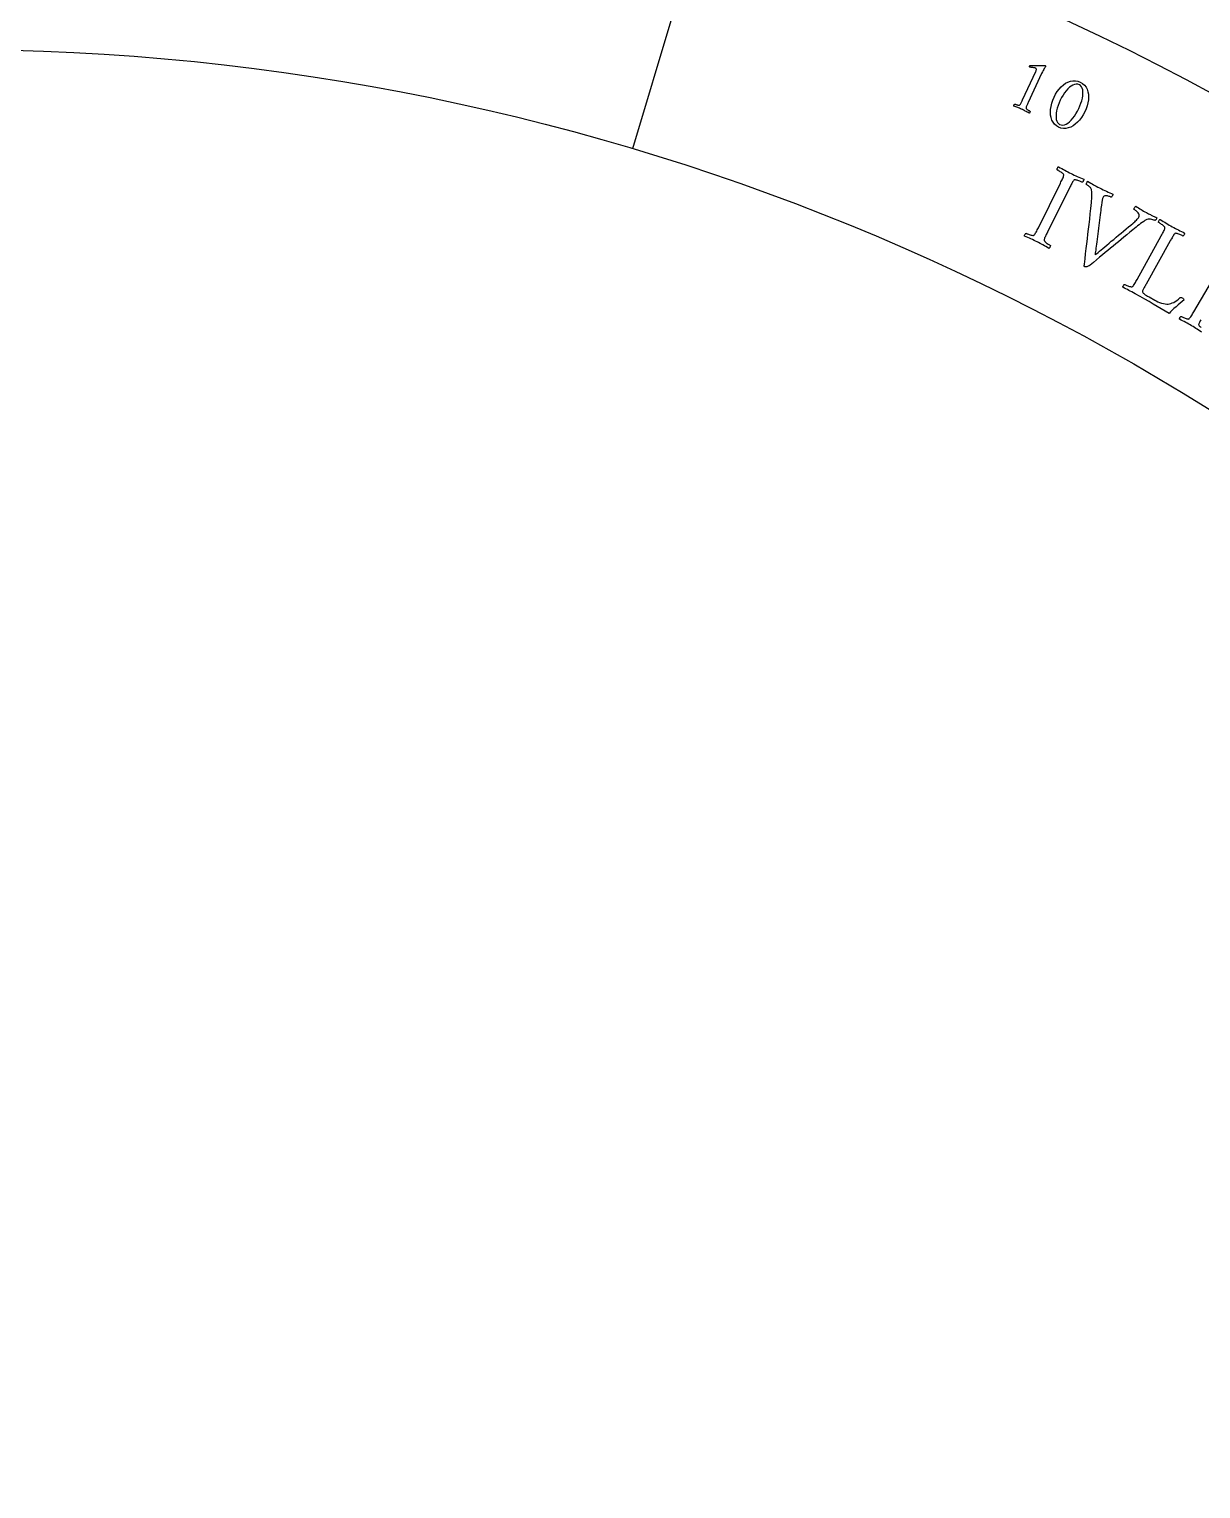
# Model space of a CAD drawing. Header units: millimetres. Extents: x -60 to 60, y -60 to 77.
# Drawn here: x 1.32 to 21.3, y 15.95 to 40.84 of the extents above; entities that cross this region are included whole.
import ezdxf

# ---------------------------------------------------------------- set-up
doc = ezdxf.new("R2010")
doc.units = ezdxf.units.MM
doc.layers.add('ENGRAVE', color=7, linetype='Continuous')
doc.layers.add('TEXT', color=5, linetype='Continuous')

msp = doc.modelspace()

# ---------------------------------------------------------------- linework, layer by layer
at = {"layer": 'ENGRAVE'}
msp.add_lwpolyline([(13.6727, 45.6984), (11.6089, 38.8006)], dxfattribs=at)
for radius in [58.8, 58.8, 57.225, 54.3, 54.3, 51.99, 47.7, 47.7, 45.18, 40.5, 40.5]:
    msp.add_circle((0, 0), radius, dxfattribs=at)
at = {"layer": 'TEXT'}
for points in [[(18.2621, 39.6364), (18.486, 40.1224), (18.4911, 40.1345), (18.4947, 40.1449), (18.4966, 40.1536), (18.4968, 40.1607), (18.4955, 40.1665), (18.4926, 40.1716), (18.4881, 40.1759), (18.4821, 40.1794), (18.474, 40.1824), (18.4636, 40.1851), (18.4508, 40.1875), (18.4355, 40.1896), (18.42, 40.1914), (18.4064, 40.1927), (18.3947, 40.1936), (18.3849, 40.1942), (18.3821, 40.201), (18.3809, 40.2076), (18.3813, 40.214), (18.3833, 40.2203), (18.3833, 40.2203), (18.3834, 40.2206), (18.3836, 40.2209), (18.3838, 40.2215), (18.385, 40.2237), (18.3863, 40.2252), (18.3877, 40.2262), (18.3891, 40.2265), (18.419, 40.2263), (18.4487, 40.2262), (18.4783, 40.2263), (18.5076, 40.2266), (18.5356, 40.2269), (18.5611, 40.2271), (18.5841, 40.2273), (18.6046, 40.2273), (18.6216, 40.2273), (18.6339, 40.2272), (18.6415, 40.2271), (18.6445, 40.2268), (18.647, 40.2257), (18.6496, 40.2239), (18.6514, 40.2214), (18.6523, 40.2181), (18.6523, 40.2142), (18.6518, 40.2102), (18.6513, 40.2065), (18.6508, 40.2031), (18.6503, 40.2002), (18.6491, 40.1985), (18.6456, 40.1933), (18.6396, 40.1846), (18.6314, 40.1724), (18.6215, 40.1568), (18.6107, 40.1377), (18.5992, 40.1152), (18.5868, 40.0893), (18.3565, 39.5927), (18.3504, 39.5794), (18.3446, 39.5665), (18.339, 39.5541), (18.3338, 39.542), (18.3292, 39.5306), (18.3256, 39.52), (18.3231, 39.5103), (18.3216, 39.5014), (18.3223, 39.4974), (18.3247, 39.4928), (18.3289, 39.4876), (18.3348, 39.4818), (18.3419, 39.4758), (18.3493, 39.4701), (18.3571, 39.4646), (18.3653, 39.4594), (18.3732, 39.4548), (18.3798, 39.451), (18.3853, 39.448), (18.3895, 39.4459), (18.3898, 39.4422), (18.3893, 39.4378), (18.3879, 39.4326), (18.3858, 39.4267), (18.3831, 39.4211), (18.3801, 39.4166), (18.3769, 39.4135), (18.3735, 39.4115), (18.3561, 39.4211), (18.3395, 39.4302), (18.3235, 39.4388), (18.3083, 39.4471), (18.2931, 39.4551), (18.2772, 39.4632), (18.2605, 39.4713), (18.2432, 39.4795), (18.2264, 39.4871), (18.2102, 39.4941), (18.1947, 39.5006), (18.1799, 39.5064), (18.1649, 39.5122), (18.1487, 39.5183), (18.1314, 39.5249), (18.1131, 39.5319), (18.1123, 39.5358), (18.1127, 39.5403), (18.1141, 39.5454), (18.1167, 39.5511), (18.1198, 39.5566), (18.1229, 39.5609), (18.1259, 39.5642), (18.1289, 39.5664), (18.1333, 39.5645), (18.139, 39.5623), (18.1462, 39.5597), (18.1548, 39.5567), (18.1641, 39.5538), (18.1733, 39.5514), (18.1825, 39.5494), (18.1916, 39.548), (18.1999, 39.5473), (18.2063, 39.5476), (18.211, 39.5489), (18.2139, 39.5512), (18.2198, 39.5581), (18.2257, 39.5663), (18.2316, 39.5757), (18.2376, 39.5865), (18.2436, 39.5982), (18.2497, 39.6104), (18.2559, 39.6231), (18.2621, 39.6364)], [(19.2448, 39.9416), (19.2843, 39.9185), (19.3172, 39.8904), (19.3435, 39.8574), (19.3634, 39.8195), (19.3771, 39.7777), (19.3851, 39.7334), (19.3874, 39.6864), (19.384, 39.6368), (19.3753, 39.5859), (19.3619, 39.5347), (19.3437, 39.4833), (19.3208, 39.4317), (19.294, 39.382), (19.2645, 39.3361), (19.2322, 39.2942), (19.1971, 39.2562), (19.1599, 39.223), (19.1215, 39.1958), (19.0818, 39.1745), (19.0407, 39.1591), (18.9991, 39.1506), (18.9576, 39.1503), (18.9162, 39.158), (18.8749, 39.1738), (18.8378, 39.1958), (18.8066, 39.223), (18.7813, 39.2556), (18.7619, 39.2934), (18.7481, 39.3353), (18.7397, 39.3798), (18.7367, 39.427), (18.7392, 39.4768), (18.7468, 39.5281), (18.7592, 39.5796), (18.7766, 39.6313), (18.7988, 39.6832), (18.8249, 39.7333), (18.8538, 39.7795), (18.8857, 39.8218), (18.9204, 39.8602), (18.9574, 39.8936), (18.9959, 39.9209), (19.0358, 39.9421), (19.0773, 39.9573), (19.1195, 39.9654), (19.1615, 39.9655), (19.2033, 39.9575), (19.2448, 39.9416)], [(19.2299, 39.8946), (19.204, 39.9036), (19.1772, 39.9059), (19.1495, 39.9016), (19.1207, 39.8907), (19.0916, 39.8741), (19.0628, 39.8526), (19.0342, 39.8261), (19.0058, 39.7948), (18.9783, 39.7593), (18.9522, 39.7205), (18.9276, 39.6784), (18.9044, 39.633), (18.8839, 39.5869), (18.8668, 39.5415), (18.853, 39.4969), (18.8426, 39.4531), (18.8356, 39.4111), (18.8323, 39.3722), (18.8325, 39.3364), (18.8363, 39.3036), (18.844, 39.275), (18.8557, 39.2515), (18.8714, 39.2332), (18.8912, 39.2201), (18.9183, 39.2108), (18.9459, 39.2084), (18.9741, 39.2131), (19.0029, 39.2249), (19.0319, 39.2426), (19.0607, 39.2654), (19.0891, 39.2931), (19.1174, 39.3259), (19.1447, 39.3626), (19.1708, 39.402), (19.1954, 39.4442), (19.2186, 39.4891), (19.2397, 39.5354), (19.2572, 39.5805), (19.2712, 39.6244), (19.2817, 39.6671), (19.2885, 39.7077), (19.2916, 39.7455), (19.291, 39.7803), (19.2867, 39.8122), (19.2785, 39.8402), (19.2663, 39.8633), (19.2501, 39.8814), (19.2299, 39.8946)], [(19.088, 38.3823), (19.1149, 38.3692), (19.1416, 38.3565), (19.1681, 38.3443), (19.1944, 38.3327), (19.2209, 38.321), (19.2478, 38.309), (19.2754, 38.2965), (19.3034, 38.2836), (19.3044, 38.2776), (19.3037, 38.2709), (19.3012, 38.2633), (19.2971, 38.2549), (19.2921, 38.2469), (19.2872, 38.2405), (19.2824, 38.2358), (19.2778, 38.2328), (19.271, 38.236), (19.2617, 38.24), (19.2499, 38.2449), (19.2356, 38.2506), (19.2203, 38.2564), (19.2052, 38.2616), (19.1904, 38.2662), (19.1759, 38.2703), (19.1628, 38.273), (19.1521, 38.2737), (19.1439, 38.2723), (19.138, 38.2688), (19.1307, 38.2603), (19.1232, 38.2501), (19.1156, 38.2383), (19.1079, 38.2248), (19.1001, 38.2101), (19.092, 38.1947), (19.0837, 38.1785), (19.0752, 38.1616), (19.0738, 38.1589), (19.0725, 38.1562), (19.0711, 38.1534), (19.0698, 38.1507), (19.0684, 38.148), (19.067, 38.1453), (19.0657, 38.1425), (19.0643, 38.1398), (18.6854, 37.3818), (18.684, 37.3791), (18.6827, 37.3763), (18.6813, 37.3736), (18.6799, 37.3709), (18.6786, 37.3681), (18.6772, 37.3654), (18.6759, 37.3627), (18.6745, 37.36), (18.6661, 37.3431), (18.6583, 37.3269), (18.6509, 37.3115), (18.6441, 37.2968), (18.6381, 37.283), (18.6332, 37.2701), (18.6296, 37.2582), (18.6272, 37.2473), (18.6281, 37.2413), (18.6319, 37.2341), (18.6385, 37.2259), (18.6479, 37.2165), (18.659, 37.2067), (18.6709, 37.1972), (18.6836, 37.1881), (18.6969, 37.1793), (18.7096, 37.1715), (18.7202, 37.1651), (18.7287, 37.1601), (18.7352, 37.1567), (18.7354, 37.1511), (18.7344, 37.1445), (18.7322, 37.1369), (18.7287, 37.1281), (18.7244, 37.1197), (18.7198, 37.1132), (18.7148, 37.1086), (18.7096, 37.1059), (18.6838, 37.1211), (18.6584, 37.1359), (18.6336, 37.1502), (18.6093, 37.1642), (18.585, 37.1779), (18.5601, 37.1914), (18.5347, 37.2046), (18.5088, 37.2177), (18.4834, 37.2302), (18.4575, 37.2424), (18.4313, 37.2543), (18.4046, 37.266), (18.3776, 37.2775), (18.3503, 37.2891), (18.3227, 37.3006), (18.2949, 37.3121), (18.2939, 37.3179), (18.2946, 37.3247), (18.297, 37.3323), (18.3011, 37.3407), (18.3059, 37.3488), (18.3107, 37.3552), (18.3154, 37.36), (18.3199, 37.3632), (18.3266, 37.3601), (18.3356, 37.3563), (18.3472, 37.3517), (18.3611, 37.3464), (18.3762, 37.341), (18.3913, 37.3363), (18.4063, 37.3324), (18.4212, 37.3292), (18.4347, 37.3272), (18.4452, 37.327), (18.4527, 37.3285), (18.4573, 37.3317), (18.4664, 37.3419), (18.4754, 37.354), (18.4844, 37.3681), (18.4934, 37.3842), (18.5025, 37.4016), (18.5119, 37.4198), (18.5215, 37.4388), (18.5313, 37.4584), (18.907, 38.218), (18.9168, 38.2378), (18.9261, 38.2571), (18.935, 38.2758), (18.9435, 38.2941), (18.951, 38.3114), (18.9568, 38.3274), (18.961, 38.3422), (18.9635, 38.3556), (18.9636, 38.3619), (18.9601, 38.3692), (18.9532, 38.3773), (18.9428, 38.3862), (18.9304, 38.3955), (18.9175, 38.4046), (18.9041, 38.4136), (18.8901, 38.4224), (18.877, 38.4303), (18.866, 38.4368), (18.8571, 38.4417), (18.8505, 38.4452), (18.8501, 38.4508), (18.851, 38.4574), (18.8531, 38.4652), (18.8565, 38.474), (18.8607, 38.4824), (18.8652, 38.4889), (18.8702, 38.4936), (18.8755, 38.4963), (18.9029, 38.4817), (18.93, 38.467), (18.9568, 38.4523), (18.9833, 38.4376), (19.0096, 38.4232), (19.0358, 38.4091), (19.0619, 38.3955), (19.088, 38.3823)], [(19.5756, 38.136), (19.605, 38.1211), (19.6341, 38.1067), (19.6629, 38.0929), (19.6915, 38.0797), (19.7197, 38.0667), (19.7476, 38.0537), (19.7753, 38.0407), (19.8026, 38.0277), (19.8018, 38.0225), (19.7996, 38.0158), (19.7959, 38.0078), (19.7908, 37.9984), (19.7853, 37.9896), (19.7804, 37.9834), (19.7762, 37.98), (19.7726, 37.9792), (19.7676, 37.9815), (19.7598, 37.9844), (19.7494, 37.9881), (19.7362, 37.9924), (19.7217, 37.9965), (19.7069, 37.9996), (19.6921, 38.0015), (19.6772, 38.0024), (19.6632, 38.0011), (19.6514, 37.9966), (19.6417, 37.9888), (19.6341, 37.9778), (19.6267, 37.9584), (19.6195, 37.9293), (19.6124, 37.8903), (19.6055, 37.8416), (19.6023, 37.8159), (19.5987, 37.7864), (19.5947, 37.753), (19.5901, 37.7156), (19.5852, 37.6753), (19.5799, 37.633), (19.5743, 37.5887), (19.5684, 37.5425), (19.5623, 37.4952), (19.5563, 37.4479), (19.5504, 37.4006), (19.5446, 37.3532), (19.5389, 37.3067), (19.5332, 37.2622), (19.5277, 37.2196), (19.5223, 37.179), (19.5173, 37.1411), (19.5126, 37.1069), (19.5084, 37.0763), (19.5047, 37.0494), (19.5016, 37.0271), (19.4994, 37.0105), (19.4981, 36.9997), (19.4976, 36.9945), (19.5036, 36.9992), (19.5143, 37.0078), (19.5297, 37.0204), (19.5498, 37.037), (19.5737, 37.057), (19.6006, 37.0794), (19.6305, 37.1045), (19.6634, 37.1322), (19.6986, 37.1619), (19.7357, 37.193), (19.7746, 37.2257), (19.8154, 37.2597), (19.8572, 37.2947), (19.8994, 37.3298), (19.9419, 37.3653), (19.9847, 37.4009), (20.0271, 37.4362), (20.0682, 37.4703), (20.1081, 37.5034), (20.1467, 37.5355), (20.1611, 37.5476), (20.1753, 37.5605), (20.1894, 37.574), (20.2032, 37.5882), (20.2159, 37.6024), (20.2268, 37.6158), (20.2359, 37.6286), (20.2431, 37.6406), (20.2487, 37.6548), (20.2504, 37.6689), (20.248, 37.6829), (20.2415, 37.6968), (20.2325, 37.7101), (20.2224, 37.7226), (20.2113, 37.7342), (20.1991, 37.7449), (20.1872, 37.7543), (20.1772, 37.7618), (20.169, 37.7675), (20.1626, 37.7713), (20.1609, 37.7759), (20.1613, 37.7821), (20.1637, 37.7899), (20.1682, 37.7994), (20.1737, 37.8086), (20.1792, 37.8157), (20.1848, 37.8206), (20.1904, 37.8233), (20.2142, 37.8093), (20.2374, 37.7956), (20.2597, 37.7821), (20.2814, 37.7688), (20.303, 37.7556), (20.3256, 37.7424), (20.3489, 37.7292), (20.3732, 37.7159), (20.3931, 37.7052), (20.411, 37.6957), (20.4267, 37.6876), (20.4403, 37.6807), (20.4529, 37.6745), (20.4654, 37.6685), (20.4778, 37.6627), (20.4902, 37.6571), (20.5032, 37.6511), (20.5176, 37.6445), (20.5334, 37.637), (20.5505, 37.6288), (20.5495, 37.6236), (20.5469, 37.6169), (20.5427, 37.6088), (20.5367, 37.5993), (20.5306, 37.5905), (20.5257, 37.5845), (20.522, 37.5813), (20.5196, 37.5809), (20.512, 37.5843), (20.5004, 37.5885), (20.4846, 37.5935), (20.4646, 37.5993), (20.443, 37.6038), (20.422, 37.6051), (20.4018, 37.603), (20.3824, 37.5977), (20.3675, 37.5913), (20.3488, 37.5809), (20.3265, 37.5667), (20.3004, 37.5485), (20.273, 37.5284), (20.2468, 37.5084), (20.2216, 37.4886), (20.1976, 37.4689), (20.142, 37.4231), (20.0888, 37.3792), (20.038, 37.3371), (19.9896, 37.2969), (19.9427, 37.258), (19.8966, 37.2199), (19.8513, 37.1824), (19.8067, 37.1458), (19.7621, 37.1091), (19.7168, 37.0716), (19.6706, 37.0334), (19.6237, 36.9945), (19.5751, 36.9541), (19.5237, 36.9118), (19.4697, 36.8674), (19.4129, 36.8209), (19.3973, 36.809), (19.3828, 36.8), (19.3694, 36.7939), (19.3571, 36.7906), (19.3457, 36.7896), (19.335, 36.7902), (19.325, 36.7924), (19.3157, 36.7963), (19.3135, 36.7983), (19.3123, 36.8018), (19.3121, 36.8065), (19.3129, 36.8126), (19.314, 36.819), (19.3147, 36.8246), (19.3149, 36.8295), (19.3148, 36.8335), (19.3261, 36.9257), (19.337, 37.0148), (19.3474, 37.1009), (19.3574, 37.1838), (19.3671, 37.2656), (19.3768, 37.3481), (19.3865, 37.4313), (19.3961, 37.5152), (19.4057, 37.6017), (19.4153, 37.6928), (19.425, 37.7884), (19.4346, 37.8885), (19.4377, 37.9192), (19.4401, 37.9485), (19.442, 37.9763), (19.4433, 38.0028), (19.4437, 38.0283), (19.4431, 38.0531), (19.4415, 38.0773), (19.4388, 38.101), (19.4368, 38.1107), (19.4326, 38.1207), (19.4261, 38.1309), (19.4175, 38.1414), (19.4077, 38.1517), (19.3976, 38.1612), (19.3874, 38.17), (19.3768, 38.1781), (19.3668, 38.1852), (19.3581, 38.191), (19.3506, 38.1956), (19.3444, 38.1991), (19.3444, 38.201), (19.3461, 38.2059), (19.3497, 38.2137), (19.355, 38.2245), (19.3606, 38.2352), (19.365, 38.2431), (19.3682, 38.2479), (19.3701, 38.2498), (19.3998, 38.2336), (19.4268, 38.2185), (19.451, 38.2047), (19.4725, 38.1921), (19.494, 38.1796), (19.5184, 38.1661), (19.5456, 38.1516), (19.5756, 38.136)], [(20.3664, 36.4932), (20.3652, 36.4912), (20.3639, 36.4888), (20.3623, 36.4859), (20.3604, 36.4825), (20.3556, 36.4739), (20.3501, 36.4641), (20.344, 36.4531), (20.3371, 36.4408), (20.3302, 36.4282), (20.3238, 36.416), (20.318, 36.4042), (20.3127, 36.3928), (20.3084, 36.3827), (20.3059, 36.3745), (20.305, 36.3683), (20.3058, 36.364), (20.312, 36.3533), (20.3199, 36.3431), (20.3294, 36.3337), (20.3406, 36.3248), (20.3545, 36.3155), (20.3722, 36.3045), (20.3938, 36.2917), (20.4191, 36.2773), (20.5157, 36.2227), (20.5413, 36.2092), (20.5689, 36.1963), (20.5985, 36.1842), (20.6301, 36.1729), (20.6617, 36.1635), (20.6913, 36.1575), (20.719, 36.1548), (20.7446, 36.1554), (20.7673, 36.1591), (20.7907, 36.1652), (20.8148, 36.1739), (20.8397, 36.1851), (20.8656, 36.1995), (20.8928, 36.2178), (20.9212, 36.2401), (20.951, 36.2664), (20.9565, 36.2694), (20.9634, 36.2697), (20.9718, 36.2675), (20.9817, 36.2627), (20.9958, 36.2537), (21.0065, 36.2448), (21.0138, 36.2362), (21.0177, 36.2278), (20.9844, 36.1993), (20.95, 36.1701), (20.9144, 36.1401), (20.8777, 36.1092), (20.8424, 36.0787), (20.8114, 36.0495), (20.7845, 36.0218), (20.7619, 35.9954), (20.6932, 36.0352), (20.6249, 36.0753), (20.5569, 36.1155), (20.4894, 36.1559), (20.4197, 36.1973), (20.3453, 36.2406), (20.2662, 36.2858), (20.1823, 36.3328), (20.153, 36.3488), (20.1251, 36.3637), (20.0986, 36.3773), (20.0734, 36.3897), (20.0487, 36.4017), (20.0237, 36.4144), (19.9985, 36.4276), (19.9731, 36.4413), (19.9724, 36.4472), (19.9734, 36.4539), (19.9761, 36.4614), (19.9806, 36.4697), (19.9858, 36.4775), (19.9908, 36.4837), (19.9957, 36.4883), (20.0004, 36.4912), (20.0069, 36.4879), (20.0158, 36.4836), (20.0271, 36.4785), (20.0408, 36.4725), (20.0556, 36.4665), (20.0705, 36.4611), (20.0853, 36.4565), (20.1001, 36.4527), (20.1134, 36.4501), (20.1239, 36.4494), (20.1315, 36.4506), (20.1363, 36.4536), (20.1457, 36.4633), (20.1553, 36.475), (20.165, 36.4887), (20.1747, 36.5043), (20.1846, 36.5213), (20.1948, 36.5391), (20.2052, 36.5576), (20.2159, 36.5768), (20.6258, 37.3185), (20.6364, 37.3378), (20.6466, 37.3566), (20.6564, 37.3749), (20.6657, 37.3928), (20.674, 37.4098), (20.6805, 37.4255), (20.6854, 37.44), (20.6885, 37.4533), (20.6888, 37.4597), (20.6857, 37.4671), (20.6792, 37.4754), (20.6692, 37.4849), (20.6572, 37.4947), (20.6448, 37.5044), (20.6317, 37.514), (20.6182, 37.5234), (20.6054, 37.5319), (20.5947, 37.5389), (20.5861, 37.5442), (20.5796, 37.548), (20.5795, 37.5536), (20.5807, 37.5602), (20.5832, 37.5678), (20.5869, 37.5765), (20.5915, 37.5847), (20.5964, 37.591), (20.6015, 37.5954), (20.607, 37.5979), (20.6337, 37.5821), (20.6601, 37.5662), (20.6862, 37.5503), (20.7119, 37.5344), (20.7375, 37.5187), (20.7631, 37.5035), (20.7886, 37.4887), (20.8141, 37.4744), (20.8403, 37.46), (20.8664, 37.4462), (20.8923, 37.4328), (20.9181, 37.4199), (20.944, 37.4071), (20.9704, 37.3938), (20.9973, 37.3801), (21.0247, 37.3659), (21.0255, 37.36), (21.0245, 37.3533), (21.0217, 37.3458), (21.0171, 37.3376), (21.0118, 37.3298), (21.0066, 37.3237), (21.0016, 37.3192), (20.9968, 37.3163), (20.9902, 37.3199), (20.9811, 37.3243), (20.9695, 37.3297), (20.9555, 37.336), (20.9405, 37.3425), (20.9256, 37.3484), (20.9111, 37.3538), (20.8968, 37.3585), (20.8838, 37.3618), (20.8731, 37.363), (20.8648, 37.3619), (20.8589, 37.3587), (20.8511, 37.3505), (20.8432, 37.3407), (20.8351, 37.3292), (20.8268, 37.3161), (20.8183, 37.3018), (20.8095, 37.2868), (20.8005, 37.271), (20.7912, 37.2545), (20.7898, 37.2518), (20.7883, 37.2492), (20.7868, 37.2465), (20.7853, 37.2438), (20.7838, 37.2412), (20.7823, 37.2385), (20.7808, 37.2359), (20.7794, 37.2332)]]:
    msp.add_lwpolyline(points, close=True, dxfattribs=at)
for points in [[(21.3112, 35.6776), (21.287, 35.6942), (21.2633, 35.7103), (21.24, 35.726), (21.2167, 35.7414), (21.1929, 35.7566), (21.1685, 35.7717), (21.1437, 35.7866), (21.1192, 35.8009), (21.0943, 35.8149), (21.0689, 35.8287), (21.0432, 35.8423), (21.0171, 35.8557), (20.9907, 35.8692), (20.964, 35.8827), (20.9371, 35.8961), (20.9365, 35.9021), (20.9377, 35.9087), (20.9406, 35.9161), (20.9453, 35.9243), (20.9507, 35.932), (20.956, 35.938), (20.961, 35.9425), (20.9657, 35.9453), (20.9721, 35.9418), (20.9809, 35.9373), (20.9921, 35.9319), (21.0056, 35.9256), (21.0203, 35.9191), (21.0349, 35.9134), (21.0496, 35.9084), (21.0643, 35.9041), (21.0776, 35.9012), (21.088, 35.9002), (21.0957, 35.9012), (21.1005, 35.904), (21.1103, 35.9135), (21.1201, 35.9249), (21.1301, 35.9384), (21.1403, 35.9538), (21.1506, 35.9705), (21.1613, 35.988), (21.1722, 36.0062), (21.1834, 36.0251), (21.613, 36.7556)], [(21.3006, 35.8847), (21.2921, 35.8699), (21.2842, 35.8557), (21.2772, 35.8424), (21.2715, 35.8299), (21.2671, 35.8183), (21.2638, 35.8076), (21.2644, 35.8015), (21.2676, 35.7941), (21.2736, 35.7854), (21.2823, 35.7753), (21.2927, 35.7648), (21.3039, 35.7545)]]:
    msp.add_lwpolyline(points, dxfattribs=at)

doc.saveas('drawing.dxf')
